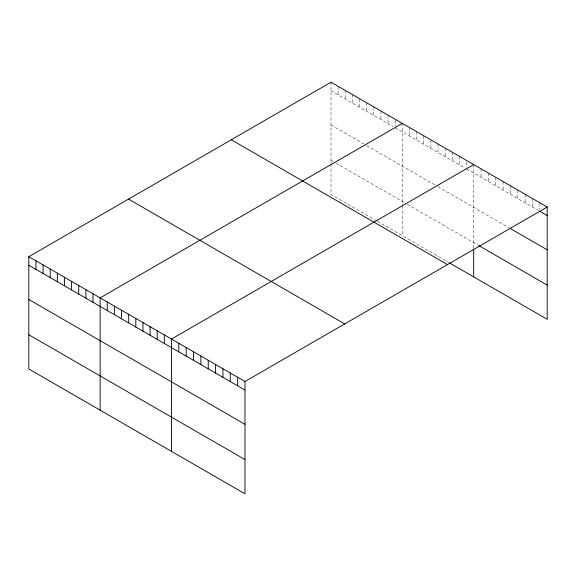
<?xml version="1.0" encoding="UTF-8"?>
<svg xmlns="http://www.w3.org/2000/svg" width="576" height="576" viewBox="0 0 576 576"><rect width="100%" height="100%" fill="white"/><g stroke="black" fill="none" stroke-linecap="round" stroke-linejoin="round"><path stroke-width="0.43" stroke-dasharray="2.88 2.16" d="M331.013 90.756L393.084 126.59M395.222 127.829L465.134 168.192M466.56 169.013L538.38 210.478M331.013 124.992L363.83 143.942M366.689 145.591L436.601 185.954M438.026 186.775L508.975 227.743M331.013 160.265L333.158 161.503M336.01 163.152L406.634 203.926M407.347 204.343L478.109 245.189M376.675 220.867L331.013 194.508L331.013 164.549M377.388 221.278L448.726 262.469M539.849 202.766L539.849 209.614M532.498 198.526L532.498 207.079M525.146 194.285L525.146 202.838M517.802 190.037L517.802 198.598M510.451 185.796L510.451 194.35M503.1 181.548L503.1 190.109M495.749 177.307L495.749 185.868M488.398 173.066L488.398 181.62M481.046 168.818L481.046 177.379M473.695 164.578L473.695 248.638M466.56 162.166L466.56 167.306M459.432 156.341L459.432 164.894M452.297 152.222L452.297 160.776M445.162 148.104L445.162 156.658M438.026 143.978L438.026 152.539M430.891 139.86L430.891 148.421M423.756 135.742L423.756 144.302M416.628 131.623L416.628 140.184M409.493 127.505L409.493 136.066M402.358 123.386L402.358 204.883M402.358 205.733L402.358 235.692M395.222 120.125L395.222 126.115M388.087 115.15L388.087 123.71M380.952 111.031L380.952 119.592M373.817 106.913L373.817 115.474M366.689 102.794L366.689 111.348M359.554 98.676L359.554 107.23M352.418 94.558L352.418 103.111M345.283 90.439L345.283 98.993M338.148 86.321L338.148 94.874M331.013 82.202L331.013 163.692"/><path stroke-width="0.86" d="M28.8 256.68L244.987 381.492L244.987 493.798L28.8 368.986L28.8 256.68L331.013 82.202L547.2 207.014L547.2 319.32L449.438 262.879M402.358 123.386L100.138 297.871L100.138 410.177M473.695 164.578L171.482 339.055L171.482 451.361M244.987 381.492L547.2 207.014M539.849 211.327L547.2 215.568M510.451 228.586L547.2 249.804M478.843 245.614L547.2 285.084M231.286 139.781L447.466 264.593M128.534 199.102L344.714 323.914M28.8 265.241L244.987 390.053M28.8 299.477L244.987 424.289M28.8 334.75L244.987 459.562M473.695 249.494L473.695 276.883M237.636 377.251L237.636 385.812M230.285 373.01L230.285 381.564M222.934 368.762L222.934 377.323M215.582 364.522L215.582 373.075M208.231 360.274L208.231 368.834M200.88 356.033L200.88 364.594M193.529 351.792L193.529 360.346M186.185 347.544L186.185 356.105M178.834 343.303L178.834 351.857M164.347 334.937L164.347 343.498M157.212 330.818L157.212 339.379M150.077 326.7L150.077 335.261M142.949 322.582L142.949 331.142M135.814 318.463L135.814 327.024M128.678 314.345L128.678 322.906M121.543 310.226L121.543 318.787M114.408 306.108L114.408 314.669M107.273 301.99L107.273 310.55M93.01 293.753L93.01 302.306M85.874 289.634L85.874 298.188M78.739 285.516L78.739 294.07M71.604 281.398L71.604 289.951M64.469 277.279L64.469 285.833M57.334 273.161L57.334 281.714M50.206 269.035L50.206 277.596M43.07 264.917L43.07 273.478M35.935 260.798L35.935 269.359"/></g></svg>
